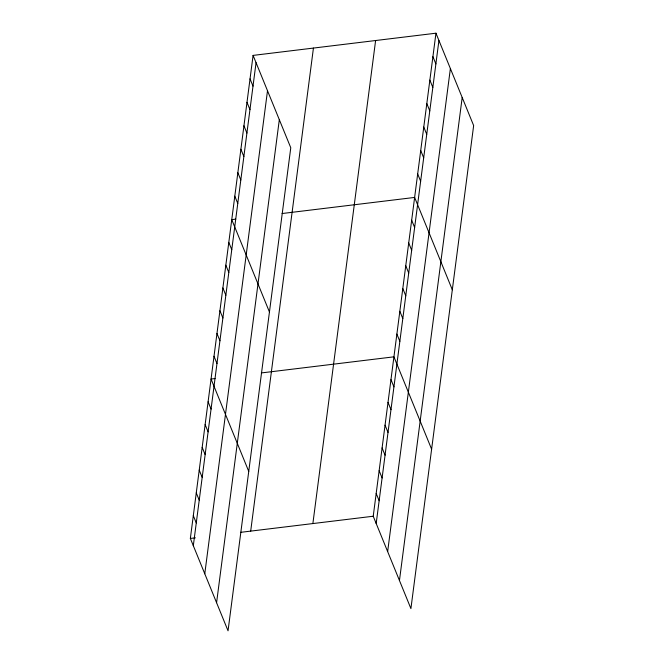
<?xml version="1.0" encoding="UTF-8"?>
<svg xmlns="http://www.w3.org/2000/svg" width="664" height="664" viewBox="0 0 664 664"><rect width="100%" height="100%" fill="white"/><g stroke="black" fill="none" stroke-linecap="round" stroke-linejoin="round"><path stroke-width="1" d="M253.084 55.402L290.774 147.765L228.042 630.8L190.352 538.438L253.084 55.402L435.957 33.2L473.648 125.562L410.916 608.597L373.226 516.235L435.957 33.2M193.315 545.708L256.055 62.673M204.778 573.787L267.509 90.752M216.58 602.721L279.32 119.686M250.693 531.117L313.433 48.074M312.877 523.564L375.608 40.529M376.189 523.506L438.929 40.471M387.651 551.585L450.383 68.55M399.454 580.519L462.194 97.475M235.778 219.145L231.753 219.635L269.443 311.997M282.042 213.534L414.626 197.432L452.317 289.794M215.078 378.555L211.052 379.036L248.743 471.399M261.342 372.936L393.926 356.834L431.617 449.196M190.352 538.438L195.374 537.832M240.642 532.337L373.226 516.235M432.911 56.664L435.883 63.927M429.865 80.12L432.828 87.391M426.819 103.584L429.782 110.855M423.773 127.048L426.736 134.311M420.727 150.512L423.69 157.775M417.681 173.968L420.644 181.239M411.672 220.207L414.635 227.47M408.717 242.974L411.68 250.245M405.754 265.749L408.725 273.012M402.799 288.516L405.762 295.787M399.844 311.291L402.807 318.562M396.881 334.067L399.852 341.329M390.971 379.609L393.935 386.871M388.008 402.376L390.98 409.647M250.037 78.867L253.001 86.137M385.054 425.151L388.017 432.413M246.991 102.331L249.954 109.593M382.099 447.918L385.062 455.189M243.945 125.787L246.908 133.057M379.136 470.693L382.107 477.964M240.899 149.251L243.862 156.521M376.181 493.468L379.144 500.731M237.853 172.715L240.816 179.977M234.799 196.179L237.77 203.441M228.798 242.41L231.761 249.681M225.843 265.177L228.806 272.447M222.88 287.952L225.851 295.223M219.925 310.727L222.888 317.99M216.97 333.494L219.933 340.765M214.007 356.269L216.979 363.532M208.098 401.811L211.061 409.082M205.135 424.587L208.106 431.849M202.18 447.353L205.143 454.624M199.225 470.129L202.188 477.391M196.262 492.895L199.233 500.166M193.307 515.671L196.27 522.933"/></g></svg>
